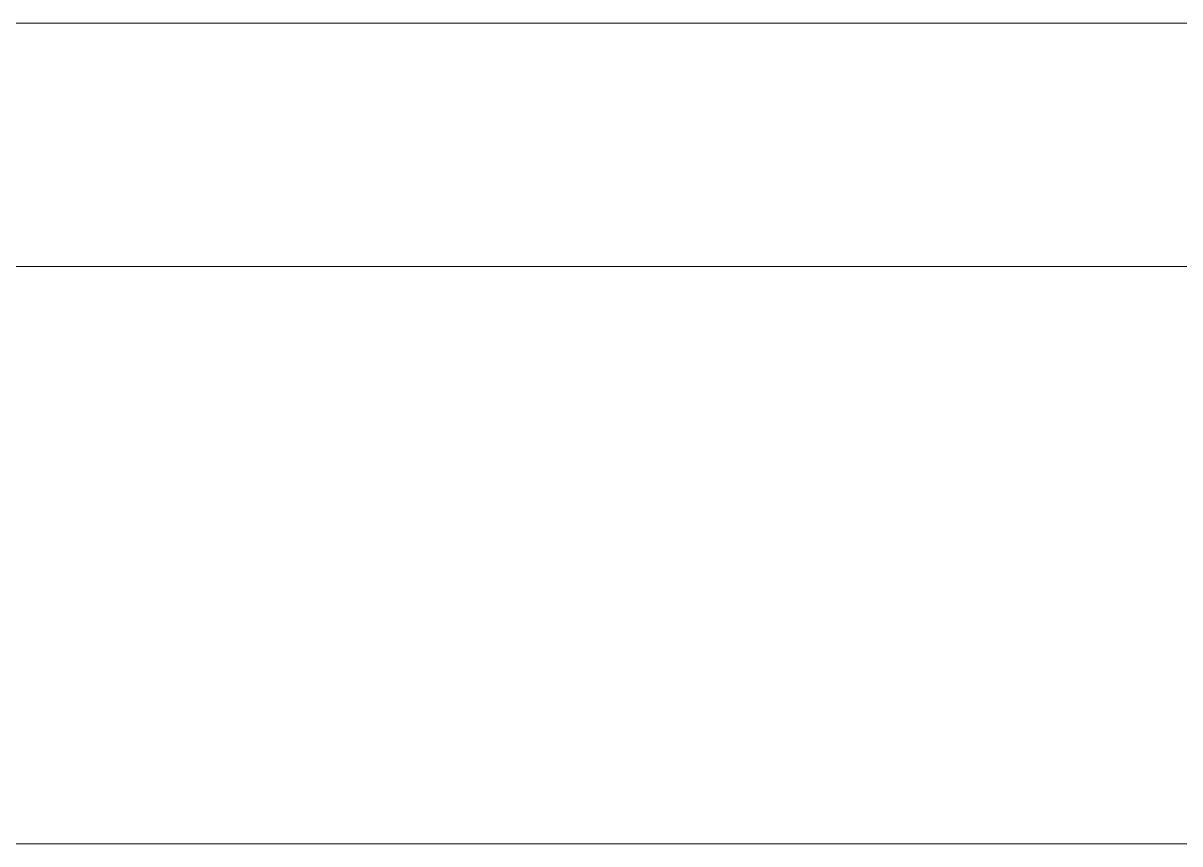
# Model space of a CAD drawing. Header units: inches. Extents: x -12418 to 57169, y -29325 to 19878.
# Drawn here: x 22384.5 to 22584.8, y -947.4 to -805.3 of the extents above; entities that cross this region are included whole.
import ezdxf

# ---------------------------------------------------------------- set-up
doc = ezdxf.new("R2010")
doc.units = ezdxf.units.IN
doc.header["$LTSCALE"] = 25
doc.header["$MEASUREMENT"] = 0
doc.linetypes.add('DASHDOT', pattern=[25.4, 12.7, -6.35, 0, -6.35])
for name, color, linetype, lineweight in [('00-Ground Floor$0$LOADING', 253, 'Continuous', 5), ('00-Ground Floor$0$Walls', 251, 'Continuous', 5), ('E-LITE-CLNG-CNDT', 6, 'DASHDOT', 35)]:
    doc.layers.add(name, color=color, linetype=linetype, lineweight=lineweight)

# ---------------------------------------------------------------- blocks, each defined once
blk = doc.blocks.new('00-Ground Floor$0$GF21008-P')
at = {"layer": '00-Ground Floor$0$LOADING'}
blk.add_line((-0.77088, 0), (0.79062, 0), dxfattribs=at)
blk = doc.blocks.new('00-Ground Floor')
at = {"layer": '00-Ground Floor$0$Walls'}
for p, q in [((21497.93, -847.43, 0), (25427.93, -847.43, 0)), ((17732.93, -947.43, 0), (43417.93, -947.43, 0))]:
    blk.add_line(p, q, dxfattribs=at)
at = {"layer": '00-Ground Floor$0$LOADING', "xscale": 1000, "yscale": 1000, "zscale": 1000, "rotation": 179.9999999999998}
blk.add_blockref('00-Ground Floor$0$GF21008-P', (23006.49, -805.26), dxfattribs=at)

msp = doc.modelspace()

# ---------------------------------------------------------------- block references
at = {"layer": 'E-LITE-CLNG-CNDT'}
msp.add_blockref('00-Ground Floor', (0, 0), dxfattribs=at)

doc.saveas('drawing.dxf')
